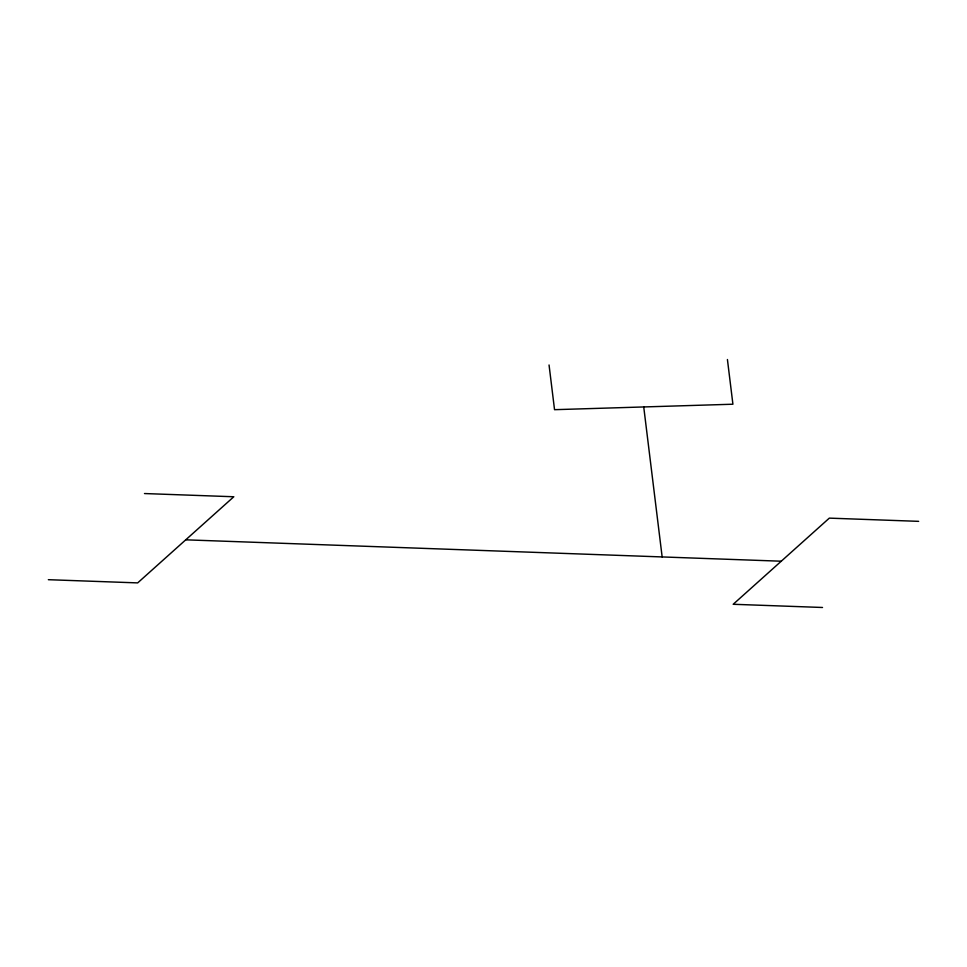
<?xml version="1.0" encoding="UTF-8"?>
<svg xmlns="http://www.w3.org/2000/svg" width="967" height="967" viewBox="0 0 967 967"><rect width="100%" height="100%" fill="white"/><g stroke="black" fill="none" stroke-linecap="round" stroke-linejoin="round"><path stroke-width="1.45" d="M144.482 493.545L233.809 496.76L137.677 582.896L48.35 579.692M918.65 521.346L829.323 518.131L733.191 604.278L822.518 607.481M185.749 539.828L781.251 561.211M727.426 359.519L732.913 404.218L554.538 409.682L549.051 364.982M643.732 406.95L662.153 556.932"/></g></svg>
